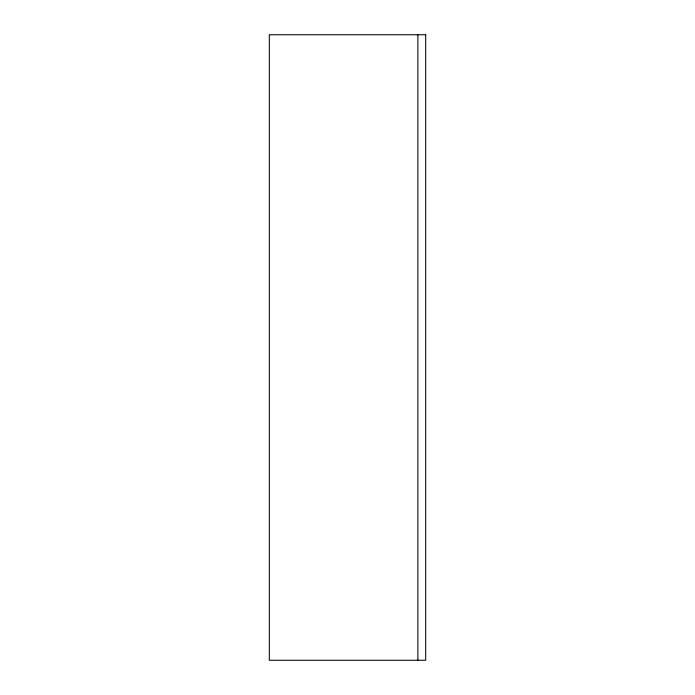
<?xml version="1.0" encoding="UTF-8"?>
<svg xmlns="http://www.w3.org/2000/svg" width="695" height="695" viewBox="0 0 695 695"><rect width="100%" height="100%" fill="white"/><g stroke="black" fill="none" stroke-linecap="round" stroke-linejoin="round"><path stroke-width="1.04" d="M417.869 34.75L417.869 660.25M425.688 34.75L269.312 34.75L269.312 660.25L425.688 660.25L425.688 34.75"/></g></svg>
